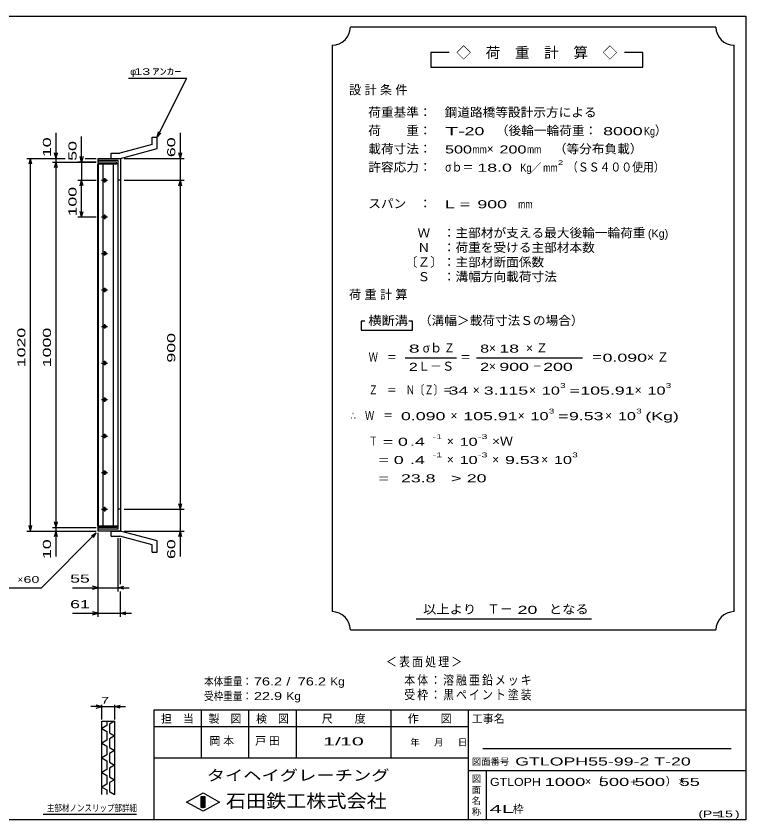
# Model space of a CAD drawing. Units: millimetres, scale not verified. Extents: x -1820 to 1731, y -1282 to 1054.
# Drawn here: x -265 to 1731, y -1146 to 1054 of the extents above; entities that cross this region are included whole.
import ezdxf
from ezdxf.enums import TextEntityAlignment as Align

# ---------------------------------------------------------------- set-up
doc = ezdxf.new("R2010")
doc.units = ezdxf.units.MM
doc.header["$LTSCALE"] = 10
for name, color, linetype, lineweight in [('0_2', 150, 'Continuous', 25), ('16', 3, 'Continuous', 25), ('19', 6, 'Continuous', 25), ('22', 2, 'Continuous', 25), ('32', 4, 'Continuous', 25)]:
    doc.layers.add(name, color=color, linetype=linetype, lineweight=lineweight)
doc.styles.add('ベクトル', font='')
doc.styles.get('ベクトル').set_extended_font_data('ベクトル')

msp = doc.modelspace()

# ---------------------------------------------------------------- linework, layer by layer
at = {"layer": '0_2'}
for p, q in [((-1729, 1053.5), (1731, 1053.5)), ((1731, 1053.5), (1731, -1146.5)), ((1731, -846.5), (111, -846.5)), ((111, -846.5), (111, -1146.5)), ((241, -846.5), (241, -976.5)), ((371, -976.5), (371, -846.5)), ((501, -846.5), (501, -976.5)), ((761, -976.5), (761, -846.5)), ((971, -846.5), (971, -1146.5)), ((971, -891.5), (111, -891.5)), ((1691, -951.5), (1011, -951.5)), ((111, -976.5), (971, -976.5)), ((971, -1011.5), (1731, -1011.5)), ((1021, -1146.5), (1021, -1011.5)), ((201, -1097.5), (246, -1072.5)), ((246, -1072.5), (291, -1097.5)), ((246, -1122.5), (201, -1097.5)), ((241, -1082.5), (251, -1082.5)), ((241, -1112.5), (241, -1082.5)), ((241, -1082.5), (243, -1082.5)), ((243, -1082.5), (243, -1112.5)), ((245, -1112.5), (245, -1082.5)), ((245, -1082.5), (247, -1082.5)), ((291, -1097.5), (246, -1122.5)), ((247, -1082.5), (247, -1112.5)), ((249, -1112.5), (249, -1082.5)), ((249, -1082.5), (251, -1082.5)), ((251, -1082.5), (251, -1112.5)), ((251, -1082.5), (251, -1112.5)), ((251, -1112.5), (241, -1112.5)), ((243, -1112.5), (245, -1112.5)), ((247, -1112.5), (249, -1112.5)), ((1731, -1146.5), (-1729, -1146.5))]:
    msp.add_line(p, q, dxfattribs=at)
at = {"layer": '16'}
for p, q in [((-41.7, -341.5), (-41.7, 649.5)), ((-41.7, 649.5), (-41, 649.5)), ((9, 654), (-41, 654)), ((-41, 654), (-41, 649.5)), ((-41, 649.5), (9, 649.5)), ((-41, 649.5), (-41, -341.5)), ((14, 649.5), (-41, 649.5)), ((-28.5, 649.5), (-28.5, -341.5)), ((1.5, -341.5), (1.5, 649.5)), ((9, 649.5), (9, 654)), ((14, -341.5), (14, 649.5)), ((-31.5, 604), (-15.5, 604)), ((-21.5, 607), (-25.5, 607)), ((-25.5, 601), (-21.5, 601)), ((-23.5, 610), (-23.5, 598)), ((-21.5, 507), (-25.5, 507)), ((-23.5, 510), (-23.5, 498)), ((-31.5, 504), (-15.5, 504)), ((-25.5, 501), (-21.5, 501)), ((-31.5, 404), (-15.5, 404)), ((-21.5, 407), (-25.5, 407)), ((-25.5, 401), (-21.5, 401)), ((-23.5, 410), (-23.5, 398)), ((-23.5, 310), (-23.5, 298)), ((-31.5, 304), (-15.5, 304)), ((-21.5, 307), (-25.5, 307)), ((-25.5, 301), (-21.5, 301)), ((-31.5, 204), (-15.5, 204)), ((-21.5, 207), (-25.5, 207)), ((-25.5, 201), (-21.5, 201)), ((-23.5, 210), (-23.5, 198)), ((-23.5, 110), (-23.5, 98)), ((-31.5, 104), (-15.5, 104)), ((-21.5, 107), (-25.5, 107)), ((-25.5, 101), (-21.5, 101)), ((-31.5, 4), (-15.5, 4)), ((-21.5, 7), (-25.5, 7)), ((-25.5, 1), (-21.5, 1)), ((-23.5, 10), (-23.5, -2)), ((-31.5, -96), (-15.5, -96)), ((-21.5, -93), (-25.5, -93)), ((-25.5, -99), (-21.5, -99)), ((-23.5, -90), (-23.5, -102)), ((-31.5, -196), (-15.5, -196)), ((-21.5, -193), (-25.5, -193)), ((-23.5, -190), (-23.5, -202)), ((-25.5, -199), (-21.5, -199)), ((-31.5, -296), (-15.5, -296)), ((-21.5, -293), (-25.5, -293)), ((-25.5, -299), (-21.5, -299)), ((-23.5, -290), (-23.5, -302)), ((-41, -341.5), (-41.7, -341.5)), ((-41, -341.5), (9, -341.5)), ((-41, -346), (-41, -341.5)), ((-41, -341.5), (14, -341.5)), ((9, -346), (-41, -346)), ((9, -341.5), (9, -346))]:
    msp.add_line(p, q, dxfattribs=at)
for centre, radius, start, end in [((-25.5, 604), 3, 90, 270), ((-23.5, 604), 4, 46.6, 133.4), ((-23.5, 604), 4, 226.6, 313.4), ((-21.5, 604), 3, 270, 90), ((-25.5, 504), 3, 90, 270), ((-23.5, 504), 4, 46.6, 133.4), ((-21.5, 504), 3, 270, 90), ((-23.5, 504), 4, 226.6, 313.4), ((-25.5, 404), 3, 90, 270), ((-23.5, 404), 4, 46.6, 133.4), ((-23.5, 404), 4, 226.6, 313.4), ((-21.5, 404), 3, 270, 90), ((-23.5, 304), 4, 46.6, 133.4), ((-25.5, 304), 3, 90, 270), ((-23.5, 304), 4, 226.6, 313.4), ((-21.5, 304), 3, 270, 90), ((-25.5, 204), 3, 90, 270), ((-23.5, 204), 4, 46.6, 133.4), ((-23.5, 204), 4, 226.6, 313.4), ((-21.5, 204), 3, 270, 90), ((-25.5, 104), 3, 90, 270), ((-23.5, 104), 4, 46.6, 133.4), ((-23.5, 104), 4, 226.6, 313.4), ((-21.5, 104), 3, 270, 90), ((-25.5, 4), 3, 90, 270), ((-23.5, 4), 4, 46.6, 133.4), ((-23.5, 4), 4, 226.6, 313.4), ((-21.5, 4), 3, 270, 90), ((-25.5, -96), 3, 90, 270), ((-23.5, -96), 4, 46.6, 133.4), ((-23.5, -96), 4, 226.6, 313.4), ((-21.5, -96), 3, 270, 90), ((-25.5, -196), 3, 90, 270), ((-23.5, -196), 4, 46.6, 133.4), ((-21.5, -196), 3, 270, 90), ((-23.5, -196), 4, 226.6, 313.4), ((-25.5, -296), 3, 90, 270), ((-23.5, -296), 4, 46.6, 133.4), ((-23.5, -296), 4, 226.6, 313.4), ((-21.5, -296), 3, 270, 90)]:
    msp.add_arc(centre, radius, start, end, dxfattribs=at)
at = {"layer": '19'}
for p, q in [((107, 722), (121, 722)), ((107, 702), (107, 722)), ((121, 691), (121, 722)), ((107, 702), (18, 678)), ((20, 664), (121, 691)), ((-41, 654), (-41, 664)), ((-41, 664), (19, 664)), ((-5, 678), (18, 678)), ((-5, 664), (-5, 678)), ((-5, 664), (20, 664)), ((19, 664), (20, 663)), ((20, 663), (20, -355)), ((14, 658), (-41, 658)), ((14, -350), (14, 658)), ((20, 604), (14, 604)), ((20, -296), (14, -296)), ((-41, -356), (-41, -346)), ((-41, -350), (14, -350)), ((19, -356), (-41, -356)), ((-5, -356), (20, -356)), ((-5, -370), (-5, -356)), ((-5, -370), (18, -370)), ((107, -394), (18, -370)), ((20, -355), (19, -356)), ((121, -383), (20, -356)), ((107, -414), (107, -394)), ((121, -414), (121, -383)), ((107, -414), (121, -414))]:
    msp.add_line(p, q, dxfattribs=at)
at = {"layer": '22', "color": 4}
for p, q in [((1649, 1023.5), (649, 1023.5)), ((599, 973.5), (599, -576.5)), ((1699, -576.5), (1699, 973.5)), ((919, 953.5), (869, 953.5)), ((869, 953.5), (869, 913.5)), ((1449, 953.5), (1399, 953.5)), ((1449, 913.5), (1449, 953.5)), ((869, 913.5), (1449, 913.5)), ((42, 884), (202, 884)), ((121, 722), (202, 884)), ((-156, 664), (-156, 734)), ((121, 722), (124, 736.6)), ((121, 722), (131, 733)), ((184, 664), (184, 734)), ((-86, 654), (-86, 724)), ((-236, 664), (-131, 664)), ((-230, 649), (-226, 664)), ((-222, 649), (-226, 664)), ((-226, -356), (-226, 664)), ((-166, 664), (-131, 664)), ((-156, 664), (-160, 679)), ((-156, 664), (-152, 679)), ((-156, 654), (-156, 664)), ((-86, 654), (-90, 669)), ((-82, 669), (-86, 654)), ((-76, 664), (-46, 664)), ((-76, 664), (-46, 664)), ((30, 664), (194, 664)), ((184, 664), (180, 679)), ((184, 664), (188, 679)), ((184, 604), (184, 664)), ((-166, 654), (-46, 654)), ((-160, 639), (-156, 654)), ((-152, 639), (-156, 654)), ((-156, -346), (-156, 654)), ((-46, 654), (-96, 654)), ((-86, 654), (-86, 604)), ((-96, 604), (-46, 604)), ((-90, 589), (-86, 604)), ((-82, 589), (-86, 604)), ((-86, 504), (-86, 604)), ((30, 604), (194, 604)), ((180, 589), (184, 604)), ((188, 589), (184, 604)), ((184, -296), (184, 604)), ((-86, 504), (-90, 519)), ((-86, 504), (-82, 519)), ((-96, 504), (-46, 504)), ((689, 218.5), (679, 218.5)), ((679, 218.5), (679, 193.5)), ((819, 218.5), (809, 218.5)), ((819, 193.5), (819, 218.5)), ((679, 193.5), (819, 193.5)), ((799, 118.5), (939, 118.5)), ((994, 118.5), (1284, 118.5)), ((184, -296), (180, -281)), ((184, -296), (188, -281)), ((30, -296), (194, -296)), ((184, -356), (184, -296)), ((-226, -356), (-230, -341)), ((-226, -356), (-222, -341)), ((-166, -346), (-46, -346)), ((-156, -346), (-160, -331)), ((-156, -346), (-152, -331)), ((-156, -356), (-156, -346)), ((-236, -356), (-46, -356)), ((-196, -511), (-46, -361)), ((-166, -356), (-46, -356)), ((-160, -371), (-156, -356)), ((-152, -371), (-156, -356)), ((-156, -426), (-156, -356)), ((-59, -369), (-46, -361)), ((-54, -374), (-46, -361)), ((-41, -521), (-41, -361)), ((-41, -591), (-41, -361)), ((30, -356), (194, -356)), ((180, -371), (184, -356)), ((188, -371), (184, -356)), ((184, -426), (184, -356)), ((14, -521), (14, -375)), ((20, -501), (20, -375)), ((-396, -511), (-196, -511)), ((-111, -511), (-41, -511)), ((-41, -511), (-56, -507)), ((-56, -515), (-41, -511)), ((-41, -511), (14, -511)), ((14, -511), (29, -507)), ((29, -515), (14, -511)), ((14, -511), (44, -511)), ((20, -591), (20, -521)), ((-111, -581), (-41, -581)), ((-41, -581), (-56, -577)), ((-56, -585), (-41, -581)), ((-41, -581), (20, -581)), ((20, -581), (35, -577)), ((35, -585), (20, -581)), ((20, -581), (50, -581)), ((829, -596.5), (1309, -596.5)), ((649, -626.5), (1649, -626.5))]:
    msp.add_line(p, q, dxfattribs=at)
for centre, start, end in [((599, 1023.5), 270, 0), ((1699, 1023.5), 180, 270), ((599, -626.5), 0, 90), ((1699, -626.5), 90, 180)]:
    msp.add_arc(centre, 50, start, end, dxfattribs=at)
at = {"layer": '32'}
for p, q in [((-31, -836.5), (-46, -832.5)), ((-31, -871.5), (-31, -831.5)), ((4, -831.5), (4, -871.5)), ((4, -836.5), (19, -832.5)), ((-31, -836.5), (-61, -836.5)), ((-46, -840.5), (-31, -836.5)), ((-31, -836.5), (4, -836.5)), ((19, -840.5), (4, -836.5)), ((4, -836.5), (34, -836.5)), ((-31, -876.5), (4, -876.5)), ((-31, -1076.5), (-31, -876.5)), ((-17, -876.5), (-17, -888.5)), ((4, -876.5), (-10, -884.5)), ((4, -876.5), (4, -1076.5)), ((-17, -888.5), (-31, -896.5)), ((-31, -896.5), (-17, -904.5)), ((-10, -884.5), (-10, -908.5)), ((-17, -904.5), (-17, -928.5)), ((-10, -908.5), (4, -916.5)), ((4, -916.5), (-10, -924.5)), ((-17, -928.5), (-31, -936.5)), ((-31, -936.5), (-17, -944.5)), ((-17, -944.5), (-17, -968.5)), ((-10, -924.5), (-10, -948.5)), ((-10, -948.5), (4, -956.5)), ((4, -956.5), (-10, -964.5)), ((-10, -964.5), (-10, -988.5)), ((-17, -968.5), (-31, -976.5)), ((-31, -976.5), (-17, -984.5)), ((-17, -984.5), (-17, -1008.5)), ((-10, -988.5), (4, -996.5)), ((-17, -1008.5), (-31, -1016.5)), ((4, -996.5), (-10, -1004.5)), ((-10, -1004.5), (-10, -1028.5)), ((-31, -1016.5), (-17, -1024.5)), ((-17, -1024.5), (-17, -1048.5)), ((-10, -1028.5), (4, -1036.5)), ((-17, -1048.5), (-31, -1056.5)), ((4, -1036.5), (-10, -1044.5)), ((-10, -1044.5), (-10, -1068.5)), ((-31, -1056.5), (-17, -1064.5)), ((-17, -1064.5), (-17, -1076.5)), ((-10, -1068.5), (4, -1076.5)), ((64, -1131.5), (-191, -1131.5))]:
    msp.add_line(p, q, dxfattribs=at)

# ---------------------------------------------------------------- texts
at = {"layer": '0_2', "style": 'ベクトル'}
for s, height, p in [('担\u3000当', 21.99, (131, -869.5)), ('製\u3000図', 21.99, (261, -869.5)), ('検\u3000図', 21.99, (391, -869.5)), ('尺\u3000\u3000度', 21.99, (571, -869.5)), ('作\u3000\u3000図', 21.99, (806, -869.5)), ('工事名', 21.99, (981, -869.5)), ('年', 18.33, (813, -934)), ('月', 18.33, (878, -934)), ('日', 18.33, (943, -934)), ('図面番号', 18.33, (981, -987)), ('図', 18.33, (981, -1034)), ('面', 18.33, (981, -1064)), ('名', 18.33, (981, -1094)), ('称', 18.33, (981, -1124))]:
    msp.add_text(s, height=height, dxfattribs=at).set_placement(p, align=Align.MIDDLE_LEFT)
at = {"layer": '0_2', "color": 222, "style": 'ベクトル'}
for s, height, width, p in [('タイヘイグレーチング', 29.33, 1.25, (256, -1024.5)), ('石田鉄工株式会社', 36.66, 1.1, (308.5, -1094.5))]:
    msp.add_text(s, height=height, dxfattribs=dict(at, width=width)).set_placement(p, align=Align.MIDDLE_LEFT)
at = {"layer": '22', "style": 'ベクトル'}
for s, height, p in [('◇\u3000荷\u3000重\u3000計\u3000算\u3000◇', 29.33, (939, 953.5)), ('φ', 18.33, (47, 901.5)), ('）', 24.19, (1482, 740)), ('×', 24.19, (1022, 690)), ('／', 21.99, (1141.5, 638.5)), ('(Kg)', 21.99, (1463, 458.5)), ('σｂ', 24.19, (847, 145)), ('×', 24.19, (1028, 145)), ('Ｌ－Ｓ', 24.19, (834, 95)), ('×', 24.19, (1028, 95)), ('×', 24.19, (984, 30)), ('×', 24.19, (1138, 30)), ('×', 24.19, (1427, 30)), ('×', 24.19, (923, -40)), ('×', 24.19, (1107, -40)), ('×', 24.19, (1346, -40)), ('×', 24.19, (913, -110)), ('×', 24.19, (913, -160)), ('×', 24.19, (1037, -160)), ('×', 24.19, (1171, -160)), ('×', 18.33, (-261, -488.5)), ('Ｔ－', 25.66, (1023, -569)), ('枠', 21.99, (1093, -1116.5))]:
    msp.add_text(s, height=height, dxfattribs=at).set_placement(p, align=Align.MIDDLE_LEFT)
for s, height, width, p in [(' 13 ', 18.33, 1.6, (47, 901.5)), ('ｱﾝｶｰ', 18.33, 1.6, (107, 901.5)), ('荷重基準：\u3000', 24.19, 1.05, (698, 790)), ('鋼道路橋等設計示方による', 24.19, 1.05, (907, 790)), ('荷\u3000\u3000重：\u3000', 24.19, 1.05, (698, 740)), ('T-', 21.99, 2, (908, 738.5)), (' 20 ', 21.99, 1.65, (948, 738.5)), ('（後輪一輪荷重：', 24.19, 1.05, (1047, 740)), (' 8000', 21.99, 1.65, (1327, 738.5)), ('Kg', 21.99, 0.85, (1452, 738.5)), ('載荷寸法：\u3000', 24.19, 1.05, (698, 690)), ('\u3000（等分布負載）', 24.19, 1.05, (1171, 690)), ('500', 21.99, 1.5, (908, 688.5)), ('mm', 21.99, 0.8, (983, 688.5)), ('200', 21.99, 1.5, (1057, 688.5)), ('mm', 21.99, 0.8, (1132, 688.5)), ('許容応力：\u3000', 24.19, 1.05, (698, 640)), ('σｂ＝', 24.19, 0.9, (908, 640)), (' 18.0', 21.99, 1.65, (983, 638.5)), ('Kg', 21.99, 0.85, (1114, 638.5)), ('mm', 21.99, 0.8, (1176.5, 638.5)), ('2', 13.2, 1.5, (1216.5, 652.5)), ('（ＳＳ４００使用）', 24.19, 0.9, (1241.5, 640)), ('スパン\u3000：\u3000', 24.19, 1.05, (698, 540)), ('L =', 21.99, 1.65, (908, 538.5)), (' 900 ', 21.99, 1.65, (983, 538.5)), ('mm', 21.99, 0.8, (1108, 538.5)), ('\u3000Ｗ\u3000：主部材が支える最大後輪一輪荷重', 24.19, 1.05, (798, 460)), ('\u3000Ｎ\u3000：荷重を受ける主部材本数', 24.19, 1.05, (798, 420)), ('〔Ｚ〕：主部材断面係数', 24.19, 1.05, (798, 380)), ('\u3000Ｓ\u3000：溝幅方向載荷寸法', 24.19, 1.05, (798, 340)), ('横断溝', 24.19, 1.1, (698, 220)), ('\u3000（溝幅＞載荷寸法Ｓの場合）', 24.19, 1.05, (802, 220)), ('8', 21.99, 1.8, (809, 143.5)), ('Ｚ', 24.19, 0.9, (905, 145)), ('8', 21.99, 1.5, (1004, 143.5)), (' 18 ', 21.99, 1.65, (1043, 143.5)), ('Ｗ\u3000＝', 24.19, 0.75, (699, 120)), ('＝', 24.19, 0.9, (949, 120)), ('＝', 24.19, 0.9, (1309, 120)), ('0.090', 21.99, 1.65, (1339, 118.5)), ('2', 21.99, 1.5, (809, 93.5)), ('2', 21.99, 1.5, (1004, 93.5)), (' 900 ', 21.99, 1.65, (1043, 93.5)), ('－', 24.19, 0.75, (1148, 95)), (' 200 ', 21.99, 1.65, (1163, 93.5)), ('Ｚ\u3000＝\u3000Ｎ〔Ｚ〕＝', 24.19, 0.75, (699, 30)), ('3', 13.2, 1.5, (1223, 42.5)), ('3', 13.2, 1.5, (1512, 42.5)), (' 34 ', 21.99, 1.65, (904, 28.5)), ('3.115', 21.99, 1.65, (1014, 28.5)), ('10', 21.99, 1.5, (1173, 28.5)), ('=', 21.99, 1.7, (1248, 28.5)), ('105.91', 21.99, 1.65, (1278, 28.5)), ('10', 21.99, 1.5, (1462, 28.5)), ('3', 13.2, 1.5, (1192, -27.5)), ('3', 13.2, 1.5, (1431, -27.5)), ('∴\u3000Ｗ\u3000＝', 24.19, 0.75, (649, -40)), (' 0.090', 21.99, 1.65, (774, -41.5)), ('105.91', 21.99, 1.65, (958, -41.5)), ('10', 21.99, 1.5, (1142, -41.5)), ('=', 21.99, 1.7, (1217, -41.5)), ('9.53', 21.99, 1.65, (1247, -41.5)), ('10', 21.99, 1.5, (1381, -41.5)), ('(Kg)', 21.99, 1.65, (1456, -41.5)), ('Ｔ', 24.19, 0.75, (699, -110)), (' = 0', 21.99, 1.65, (724, -111.5)), (' .4 ', 21.99, 1.65, (799, -111.5)), ('-1', 13.2, 1.65, (874, -97.5)), ('10', 21.99, 1.5, (948, -111.5)), ('-3', 13.2, 1.65, (998, -97.5)), ('×Ｗ', 24.19, 1.1, (1037, -110)), ('  = 0', 21.99, 1.65, (699, -161.5)), (' .4 ', 21.99, 1.65, (799, -161.5)), ('-1', 13.2, 1.65, (874, -147.5)), ('10', 21.99, 1.5, (948, -161.5)), ('-3', 13.2, 1.65, (998, -147.5)), ('9.53', 21.99, 1.65, (1072, -161.5)), ('10', 21.99, 1.5, (1206, -161.5)), ('3', 13.2, 1.5, (1256, -147.5)), ('  =', 21.99, 1.65, (699, -211.5)), (' 23.8', 21.99, 1.65, (774, -211.5)), ('>', 21.99, 1.7, (924, -211.5)), (' 20 ', 21.99, 1.65, (954, -211.5)), (' 60 ', 18.33, 1.6, (-256, -488.5)), (' 55 ', 21.99, 1.65, (-131, -486)), (' 61 ', 21.99, 1.65, (-131, -556)), ('以上より\u3000', 24.19, 1.1, (848, -570)), (' 20 ', 21.99, 1.65, (1093, -571.5)), ('となる', 24.19, 1.1, (1192, -570)), ('本体重量：', 21.99, 0.85, (249, -767.5)), (' 76.2', 21.99, 1.35, (374, -767.5)), ('/', 21.99, 1.35, (474, -767.5)), (' 76.2', 21.99, 1.35, (494, -767.5)), ('Kg', 21.99, 1.1, (594, -767.5)), ('受枠重量：', 21.99, 0.85, (249, -807.5)), (' 22.9', 21.99, 1.35, (374, -807.5)), ('Kg', 21.99, 1.1, (474, -807.5)), ('1/', 21.99, 2, (574, -931.5)), (' 10 ', 21.99, 2, (604, -931.5)), ('GTLOPH55-99-2 T-20          ', 21.99, 1.65, (1100, -986.5)), ('GTLOPH', 21.99, 1.15, (1031, -1042.5)), (' 1000 ', 21.99, 1.7, (1166.55, -1042.5)), (' 500 ', 21.99, 1.7, (1314.55, -1042.5)), (' 500 ', 21.99, 1.7, (1412.55, -1042.5)), (' 55 ', 21.99, 1.7, (1535.55, -1042.5)), ('+', 21.99, 1.3, (1413.55, -1042.5)), ('4L', 21.99, 2.05, (1030, -1116.5)), ('(P=', 18.33, 1.55, (1601, -1130)), (' 15 ', 18.33, 1.6, (1641, -1130)), (')', 18.33, 1.6, (1701, -1130))]:
    msp.add_text(s, height=height, dxfattribs=dict(at, width=width)).set_placement(p, align=Align.MIDDLE_LEFT)
at = {"layer": '22', "style": 'ベクトル', "width": 1.65}
for s, p in [(' 10 ', (-181, 654)), (' 50 ', (-111, 644)), (' 60 ', (159, 654)), (' 100 ', (-111, 491.5)), (' 1020 ', (-251, 79)), (' 1000 ', (-181, 79)), (' 900 ', (159, 91.5)), (' 10 ', (-181, -446)), (' 60 ', (159, -446))]:
    msp.add_text(s, height=21.99, rotation=90, dxfattribs=at).set_placement(p, align=Align.MIDDLE_LEFT)
at = {"layer": '22', "attachment_point": 4, "style": 'ベクトル'}
for s, insert, char_height in [('\\T1.28;設計条件', (645.5, 850), 24.19), ('\\T1.28;荷重計算', (645.5, 290), 24.19), ('\\T1.42;×Ｚ', (1129.5, 145), 24.19), ('\\T1.42;×Ｚ', (1460.5, 120), 24.19), ('\\T1.2;\\W0.85;＜表面処理＞', (746.5, -715), 25.66), ('\\T1.19;\\W0.85;本体：溶融亜鉛メッキ', (796.5, -765), 25.66), ('\\T1.19;\\W0.85;受枠：黒ペイント塗装', (796.5, -805), 25.66), ('\\T1.25;岡本\u3000', (263.5, -931.5), 21.99), ('\\T1.25;戸田\u3000', (388.5, -931.5), 21.99), ('\\T1.17;×（', (1290.55, -1042.5), 21.99), ('\\T1.17;）×', (1511.55, -1042.5), 21.99)]:
    msp.add_mtext(s, dxfattribs=dict(at, insert=insert, char_height=char_height))
at = {"layer": '32', "color": 2, "style": 'ベクトル'}
for s, width, p in [(' 7 ', 1.6, (-43.5, -819)), ('主部材ノンスリップ部詳細', 0.8, (-181, -1114))]:
    msp.add_text(s, height=18.33, dxfattribs=dict(at, width=width)).set_placement(p, align=Align.MIDDLE_LEFT)

doc.saveas('drawing.dxf')
